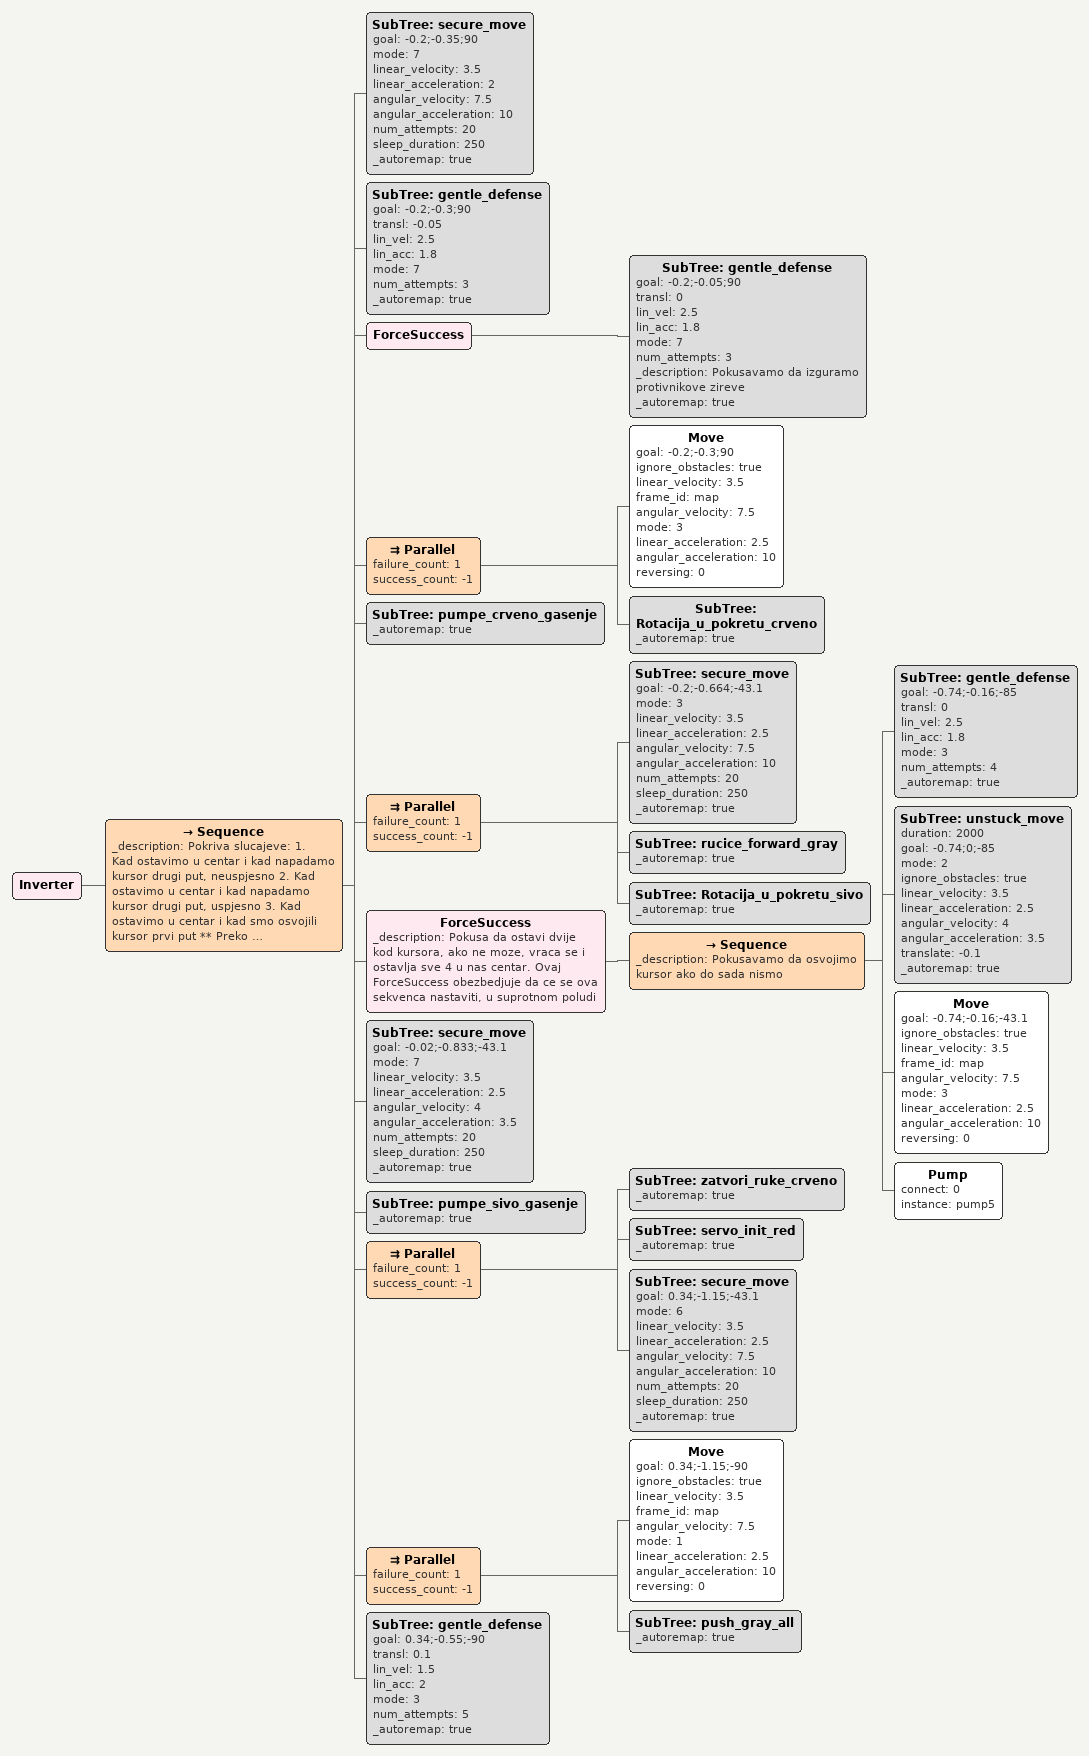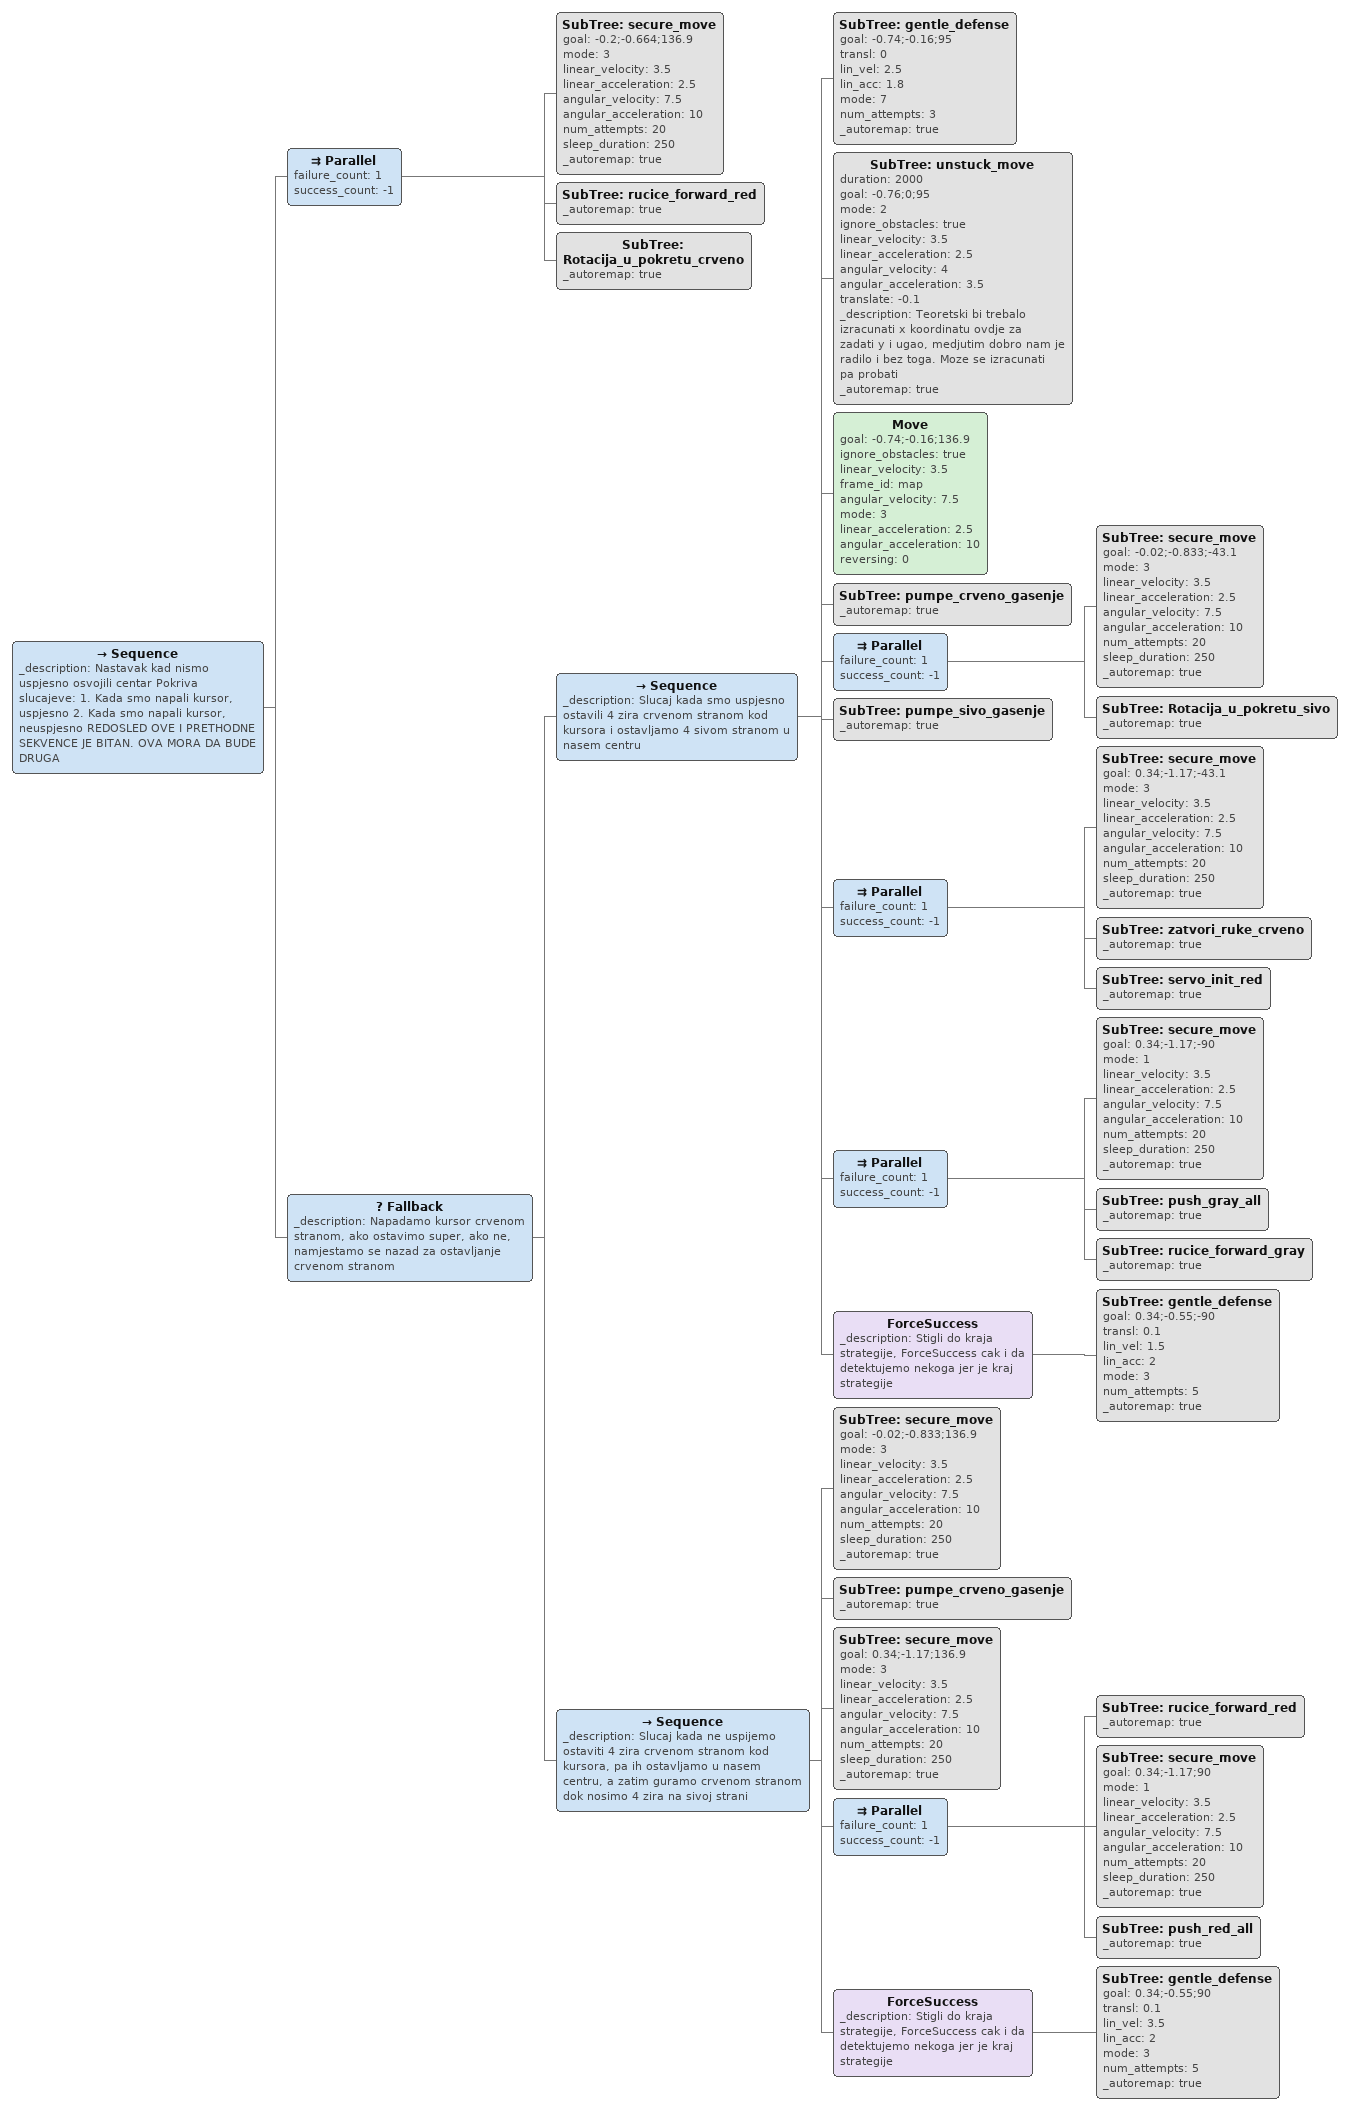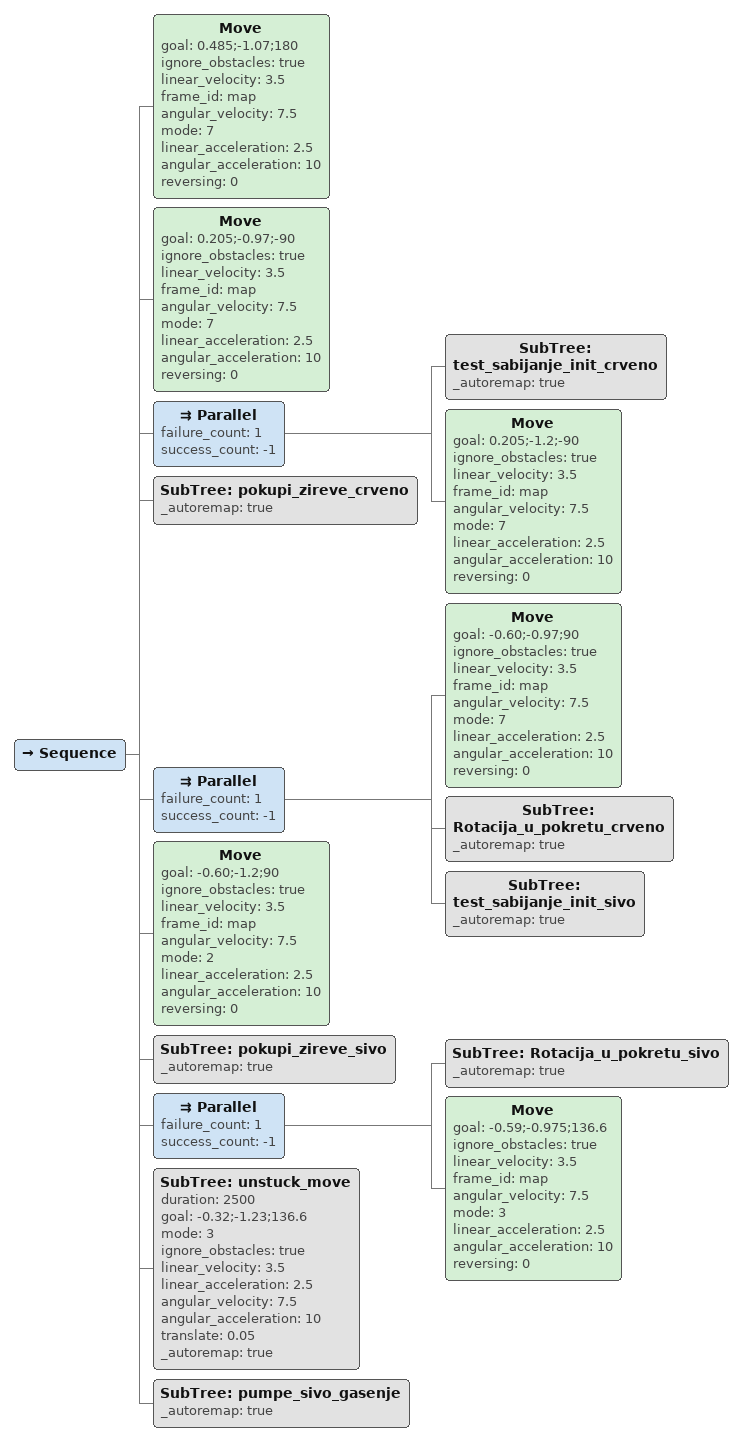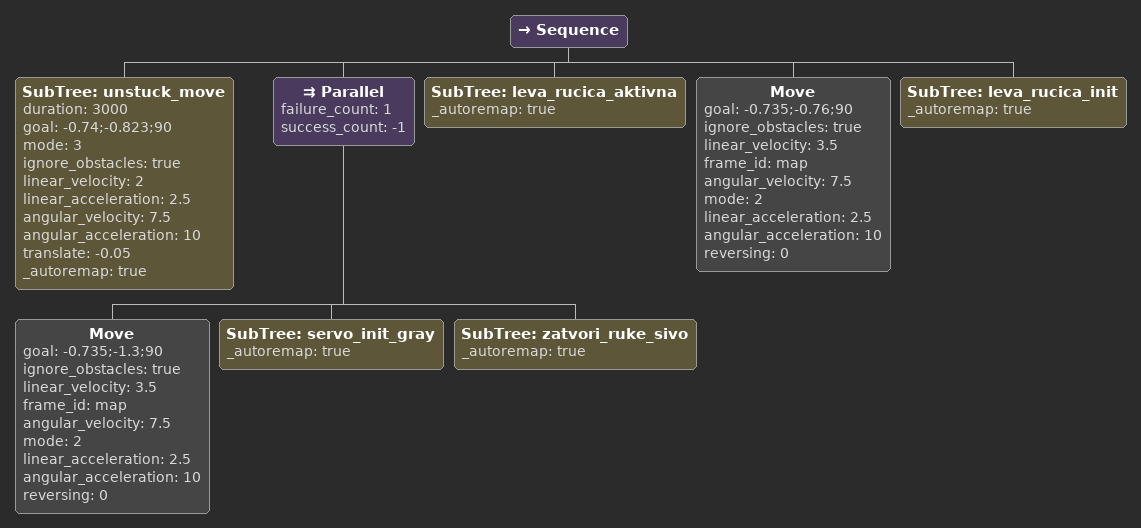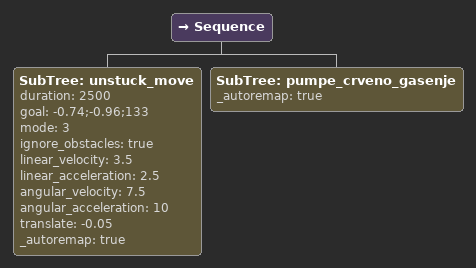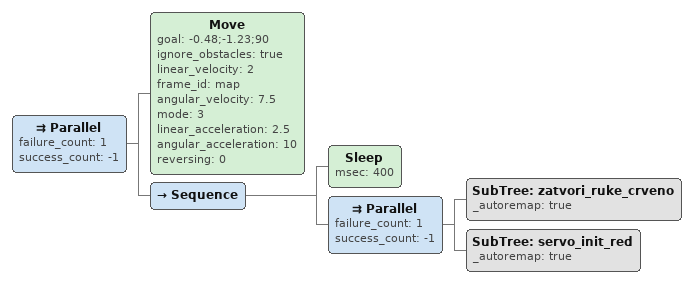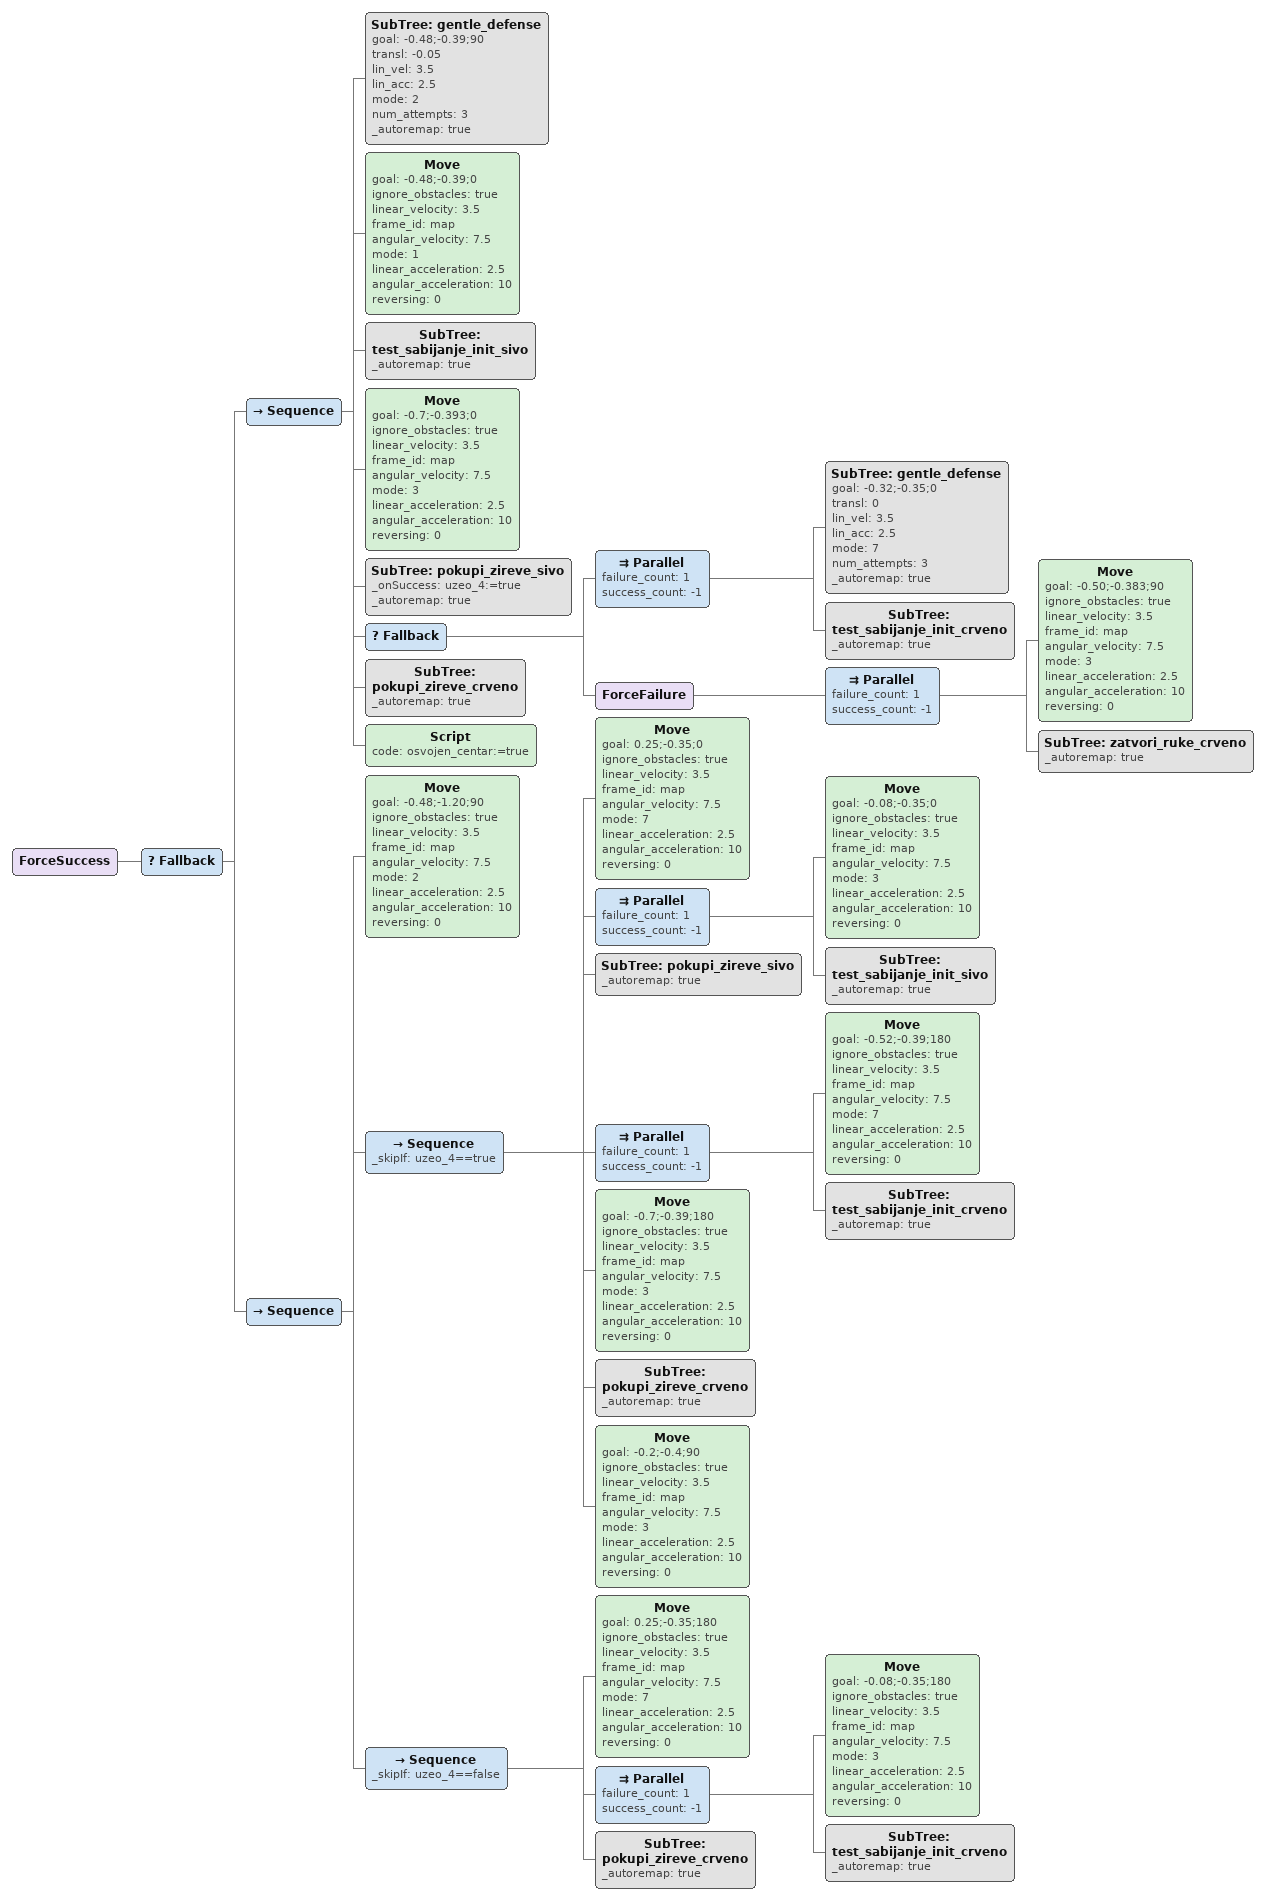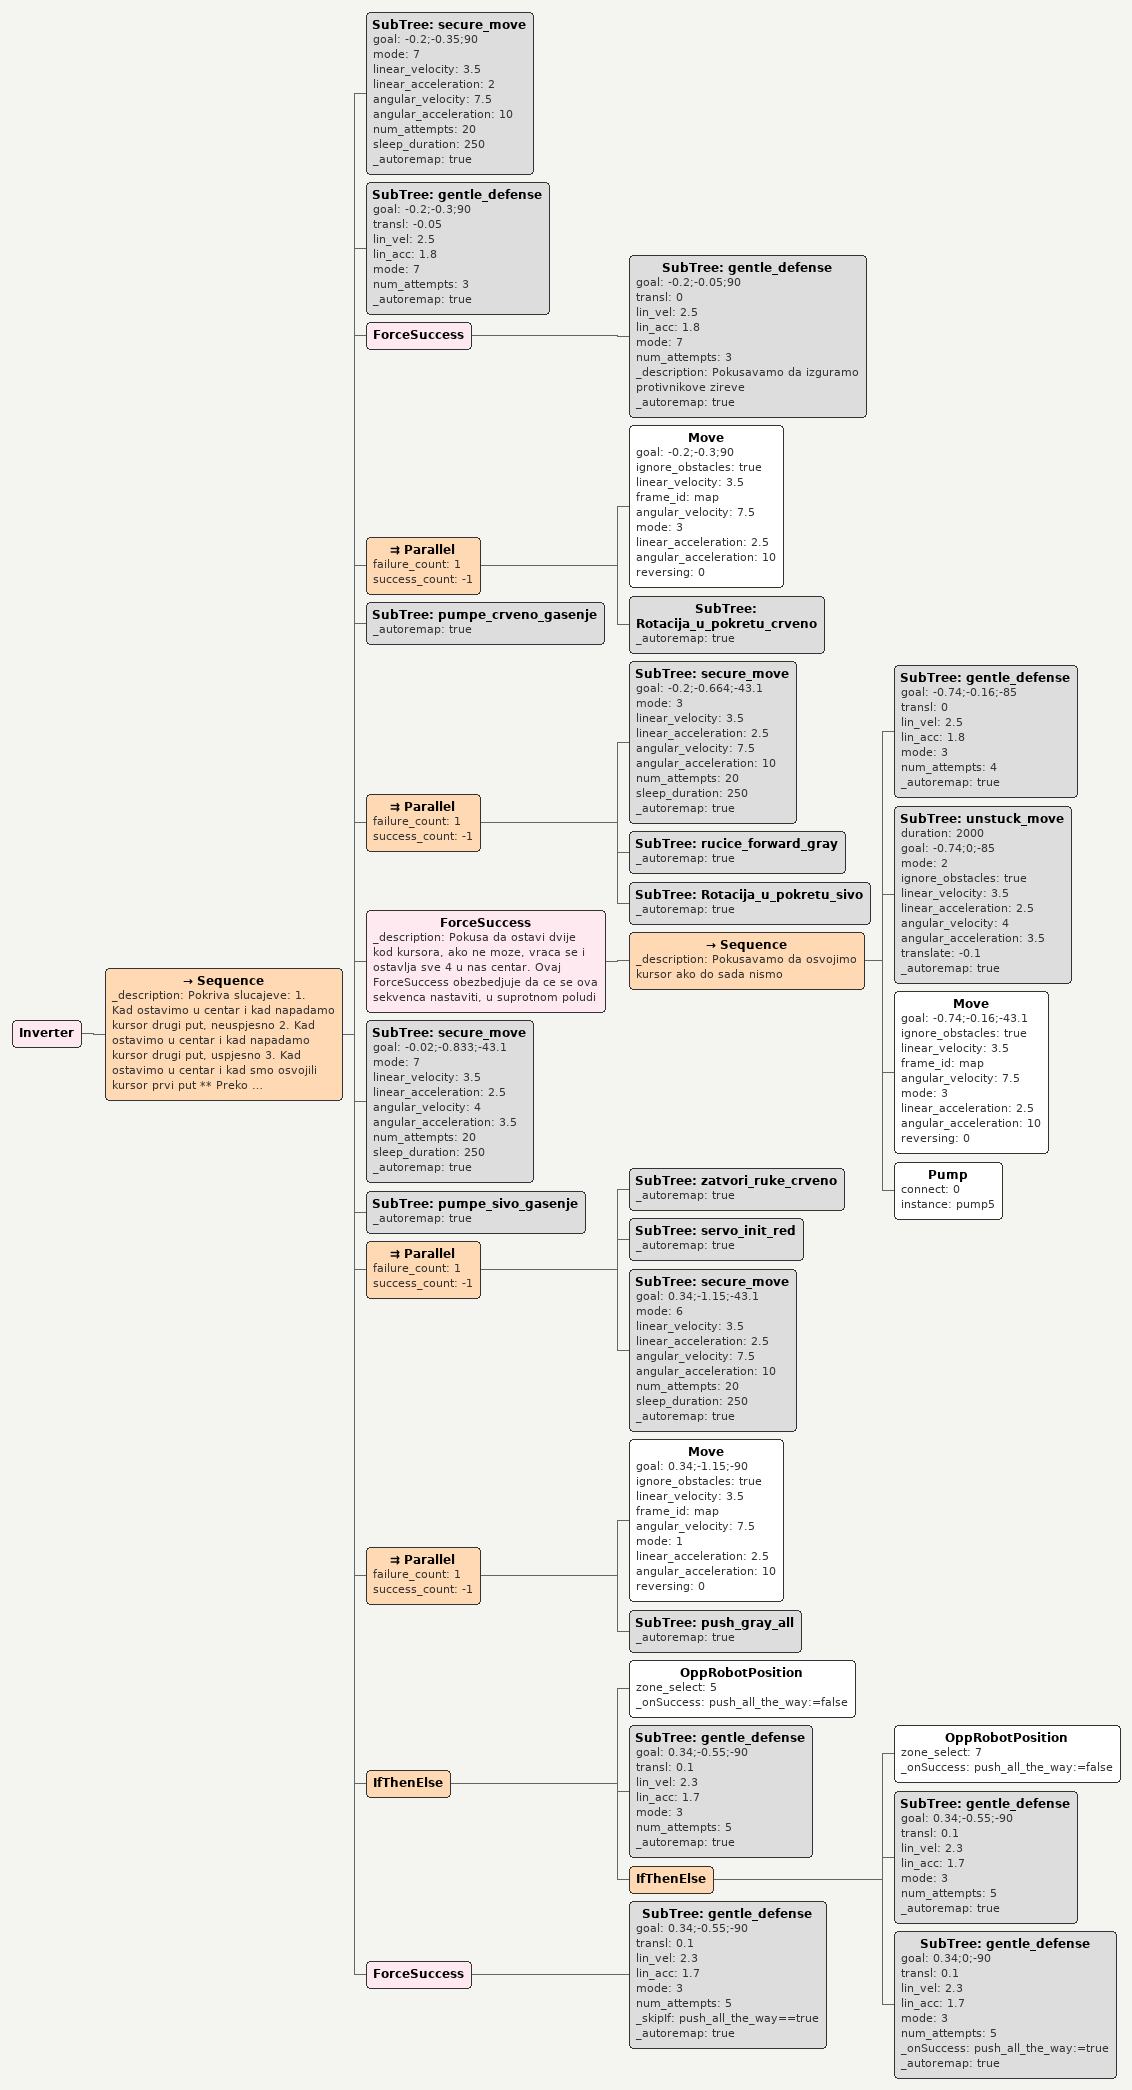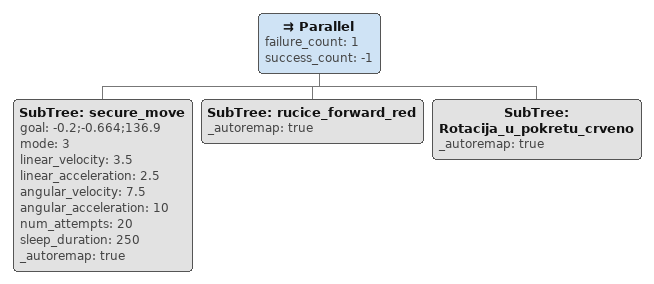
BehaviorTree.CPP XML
<Inverter>
            <Sequence _description="Pokriva slucajeve:
1. Kad ostavimo u centar i kad napadamo kursor drugi put, neuspjesno
2. Kad ostavimo u centar i kad napadamo kursor drugi put, uspjesno
3. Kad ostavimo u centar i kad smo osvojili kursor prvi put
** Preko gentle_defence se prebacujemo na slucajeve kad nismo ostavili u centar">
              <SubTree ID="secure_move" goal="-0.2;-0.35;90" mode="7" linear_velocity="3.5" linear_acceleration="2" angular_velocity="7.5" angular_acceleration="10" num_attempts="20" sleep_duration="250" _autoremap="true"/>
              <SubTree ID="gentle_defense" goal="-0.2;-0.3;90" transl="-0.05" lin_vel="2.5" lin_acc="1.8" mode="7" num_attempts="3" _autoremap="true"/>
              <ForceSuccess>
                <SubTree ID="gentle_defense" goal="-0.2;-0.05;90" transl="0" lin_vel="2.5" lin_acc="1.8" mode="7" num_attempts="3" _description="Pokusavamo da izguramo protivnikove zireve" _autoremap="true"/>
              </ForceSuccess>
              <Parallel failure_count="1" success_count="-1">
                <Move goal="-0.2;-0.3;90" ignore_obstacles="true" linear_velocity="3.5" frame_id="map" angular_velocity="7.5" mode="3" linear_acceleration="2.5" angular_acceleration="10" reversing="0"/>
                <SubTree ID="Rotacija_u_pokretu_crveno" _autoremap="true"/>
              </Parallel>
              <SubTree ID="pumpe_crveno_gasenje" _autoremap="true"/>
              <Parallel failure_count="1" success_count="-1">
                <SubTree ID="secure_move" goal="-0.2;-0.664;-43.1" mode="3" linear_velocity="3.5" linear_acceleration="2.5" angular_velocity="7.5" angular_acceleration="10" num_attempts="20" sleep_duration="250" _autoremap="true"/>
                <SubTree ID="rucice_forward_gray" _autoremap="true"/>
                <SubTree ID="Rotacija_u_pokretu_sivo" _autoremap="true"/>
              </Parallel>
              <ForceSuccess _description="Pokusa da ostavi dvije kod kursora, ako ne moze, vraca se i ostavlja sve 4 u nas centar. Ovaj ForceSuccess obezbedjuje da ce se ova sekvenca nastaviti, u suprotnom poludi">
                <Sequence _description="Pokusavamo da osvojimo kursor ako do sada nismo">
                  <SubTree ID="gentle_defense" goal="-0.74;-0.16;-85" transl="0" lin_vel="2.5" lin_acc="1.8" mode="3" num_attempts="4" _autoremap="true"/>
                  <SubTree ID="unstuck_move" duration="2000" goal="-0.74;0;-85" mode="2" ignore_obstacles="true" linear_velocity="3.5" linear_acceleration="2.5" angular_velocity="4" angular_acceleration="3.5" translate="-0.1" _autoremap="true"/>
                  <Move goal="-0.74;-0.16;-43.1" ignore_obstacles="true" linear_velocity="3.5" frame_id="map" angular_velocity="7.5" mode="3" linear_acceleration="2.5" angular_acceleration="10" reversing="0"/>
                  <Pump connect="0" instance="pump5"/>
                </Sequence>
              </ForceSuccess>
              <SubTree ID="secure_move" goal="-0.02;-0.833;-43.1" mode="7" linear_velocity="3.5" linear_acceleration="2.5" angular_velocity="4" angular_acceleration="3.5" num_attempts="20" sleep_duration="250" _autoremap="true"/>
              <SubTree ID="pumpe_sivo_gasenje" _autoremap="true"/>
              <Parallel failure_count="1" success_count="-1">
                <SubTree ID="zatvori_ruke_crveno" _autoremap="true"/>
                <SubTree ID="servo_init_red" _autoremap="true"/>
                <SubTree ID="secure_move" goal="0.34;-1.15;-43.1" mode="6" linear_velocity="3.5" linear_acceleration="2.5" angular_velocity="7.5" angular_acceleration="10" num_attempts="20" sleep_duration="250" _autoremap="true"/>
              </Parallel>
              <Parallel failure_count="1" success_count="-1">
                <Move goal="0.34;-1.15;-90" ignore_obstacles="true" linear_velocity="3.5" frame_id="map" angular_velocity="7.5" mode="1" linear_acceleration="2.5" angular_acceleration="10" reversing="0"/>
                <SubTree ID="push_gray_all" _autoremap="true"/>
              </Parallel>
              <SubTree ID="gentle_defense" goal="0.34;-0.55;-90" transl="0.1" lin_vel="1.5" lin_acc="2" mode="3" num_attempts="5" _autoremap="true"/>
            </Sequence>
          </Inverter>

<Sequence _description="Nastavak kad nismo uspjesno osvojili centar

Pokriva slucajeve:
1. Kada smo napali kursor, uspjesno
2. Kada smo napali kursor, neuspjesno

REDOSLED OVE I PRETHODNE SEKVENCE JE BITAN. OVA MORA DA BUDE DRUGA">
            <Parallel failure_count="1" success_count="-1">
              <SubTree ID="secure_move" goal="-0.2;-0.664;136.9" mode="3" linear_velocity="3.5" linear_acceleration="2.5" angular_velocity="7.5" angular_acceleration="10" num_attempts="20" sleep_duration="250" _autoremap="true"/>
              <SubTree ID="rucice_forward_red" _autoremap="true"/>
              <SubTree ID="Rotacija_u_pokretu_crveno" _autoremap="true"/>
            </Parallel>
            <Fallback _description="Napadamo kursor crvenom stranom, ako ostavimo super, ako ne, namjestamo se nazad za ostavljanje crvenom stranom">
              <Sequence _description="Slucaj kada smo uspjesno ostavili 4 zira crvenom stranom kod kursora i ostavljamo 4 sivom stranom u nasem centru">
                <SubTree ID="gentle_defense" goal="-0.74;-0.16;95" transl="0" lin_vel="2.5" lin_acc="1.8" mode="7" num_attempts="3" _autoremap="true"/>
                <SubTree ID="unstuck_move" duration="2000" goal="-0.76;0;95" mode="2" ignore_obstacles="true" linear_velocity="3.5" linear_acceleration="2.5" angular_velocity="4" angular_acceleration="3.5" translate="-0.1" _description="Teoretski bi trebalo izracunati x koordinatu ovdje za zadati y i ugao, medjutim dobro nam je radilo i bez toga. Moze se izracunati pa probati" _autoremap="true"/>
                <Move goal="-0.74;-0.16;136.9" ignore_obstacles="true" linear_velocity="3.5" frame_id="map" angular_velocity="7.5" mode="3" linear_acceleration="2.5" angular_acceleration="10" reversing="0"/>
                <SubTree ID="pumpe_crveno_gasenje" _autoremap="true"/>
                <Parallel failure_count="1" success_count="-1">
                  <SubTree ID="secure_move" goal="-0.02;-0.833;-43.1" mode="3" linear_velocity="3.5" linear_acceleration="2.5" angular_velocity="7.5" angular_acceleration="10" num_attempts="20" sleep_duration="250" _autoremap="true"/>
                  <SubTree ID="Rotacija_u_pokretu_sivo" _autoremap="true"/>
                </Parallel>
                <SubTree ID="pumpe_sivo_gasenje" _autoremap="true"/>
                <Parallel failure_count="1" success_count="-1">
                  <SubTree ID="secure_move" goal="0.34;-1.17;-43.1" mode="3" linear_velocity="3.5" linear_acceleration="2.5" angular_velocity="7.5" angular_acceleration="10" num_attempts="20" sleep_duration="250" _autoremap="true"/>
                  <SubTree ID="zatvori_ruke_crveno" _autoremap="true"/>
                  <SubTree ID="servo_init_red" _autoremap="true"/>
                </Parallel>
                <Parallel failure_count="1" success_count="-1">
                  <SubTree ID="secure_move" goal="0.34;-1.17;-90" mode="1" linear_velocity="3.5" linear_acceleration="2.5" angular_velocity="7.5" angular_acceleration="10" num_attempts="20" sleep_duration="250" _autoremap="true"/>
                  <SubTree ID="push_gray_all" _autoremap="true"/>
                  <SubTree ID="rucice_forward_gray" _autoremap="true"/>
                </Parallel>
                <ForceSuccess _description="Stigli do kraja strategije, ForceSuccess cak i da detektujemo nekoga jer je kraj strategije">
                  <SubTree ID="gentle_defense" goal="0.34;-0.55;-90" transl="0.1" lin_vel="1.5" lin_acc="2" mode="3" num_attempts="5" _autoremap="true"/>
                </ForceSuccess>
              </Sequence>
              <Sequence _description="Slucaj kada ne uspijemo ostaviti 4 zira crvenom stranom kod kursora, pa ih ostavljamo u nasem centru, a zatim guramo crvenom stranom dok nosimo 4 zira na sivoj strani">
                <SubTree ID="secure_move" goal="-0.02;-0.833;136.9" mode="3" linear_velocity="3.5" linear_acceleration="2.5" angular_velocity="7.5" angular_acceleration="10" num_attempts="20" sleep_duration="250" _autoremap="true"/>
                <SubTree ID="pumpe_crveno_gasenje" _autoremap="true"/>
                <SubTree ID="secure_move" goal="0.34;-1.17;136.9" mode="3" linear_velocity="3.5" linear_acceleration="2.5" angular_velocity="7.5" angular_acceleration="10" num_attempts="20" sleep_duration="250" _autoremap="true"/>
                <Parallel failure_count="1" success_count="-1">
                  <SubTree ID="rucice_forward_red" _autoremap="true"/>
                  <SubTree ID="secure_move" goal="0.34;-1.17;90" mode="1" linear_velocity="3.5" linear_acceleration="2.5" angular_velocity="7.5" angular_acceleration="10" num_attempts="20" sleep_duration="250" _autoremap="true"/>
                  <SubTree ID="push_red_all" _autoremap="true"/>
                </Parallel>
                <ForceSuccess _description="Stigli do kraja strategije, ForceSuccess cak i da detektujemo nekoga jer je kraj strategije">
                  <SubTree ID="gentle_defense" goal="0.34;-0.55;90" transl="0.1" lin_vel="3.5" lin_acc="2" mode="3" num_attempts="5" _autoremap="true"/>
                </ForceSuccess>
              </Sequence>
            </Fallback>
          </Sequence>

<Sequence>
  <Move goal="0.485;-1.07;180" ignore_obstacles="true" linear_velocity="3.5" frame_id="map" angular_velocity="7.5" mode="7" linear_acceleration="2.5" angular_acceleration="10" reversing="0"/>
  <Move goal="0.205;-0.97;-90" ignore_obstacles="true" linear_velocity="3.5" frame_id="map" angular_velocity="7.5" mode="7" linear_acceleration="2.5" angular_acceleration="10" reversing="0"/>
  <Parallel failure_count="1" success_count="-1">
    <SubTree ID="test_sabijanje_init_crveno" _autoremap="true"/>
    <Move goal="0.205;-1.2;-90" ignore_obstacles="true" linear_velocity="3.5" frame_id="map" angular_velocity="7.5" mode="7" linear_acceleration="2.5" angular_acceleration="10" reversing="0"/>
  </Parallel>
  <SubTree ID="pokupi_zireve_crveno" _autoremap="true"/>
  <Parallel failure_count="1" success_count="-1">
    <Move goal="-0.60;-0.97;90" ignore_obstacles="true" linear_velocity="3.5" frame_id="map" angular_velocity="7.5" mode="7" linear_acceleration="2.5" angular_acceleration="10" reversing="0"/>
    <SubTree ID="Rotacija_u_pokretu_crveno" _autoremap="true"/>
    <SubTree ID="test_sabijanje_init_sivo" _autoremap="true"/>
  </Parallel>
  <Move goal="-0.60;-1.2;90" ignore_obstacles="true" linear_velocity="3.5" frame_id="map" angular_velocity="7.5" mode="2" linear_acceleration="2.5" angular_acceleration="10" reversing="0"/>
  <SubTree ID="pokupi_zireve_sivo" _autoremap="true"/>
  <Parallel failure_count="1" success_count="-1">
    <SubTree ID="Rotacija_u_pokretu_sivo" _autoremap="true"/>
    <Move goal="-0.59;-0.975;136.6" ignore_obstacles="true" linear_velocity="3.5" frame_id="map" angular_velocity="7.5" mode="3" linear_acceleration="2.5" angular_acceleration="10" reversing="0"/>
  </Parallel>
  <SubTree ID="unstuck_move" duration="2500" goal="-0.32;-1.23;136.6" mode="3" ignore_obstacles="true" linear_velocity="3.5" linear_acceleration="2.5" angular_velocity="7.5" angular_acceleration="10" translate="0.05" _autoremap="true"/>
  <SubTree ID="pumpe_sivo_gasenje" _autoremap="true"/>
</Sequence>

<Sequence>
  <SubTree ID="unstuck_move" duration="3000" goal="-0.74;-0.823;90" mode="3" ignore_obstacles="true" linear_velocity="2" linear_acceleration="2.5" angular_velocity="7.5" angular_acceleration="10" translate="-0.05" _autoremap="true"/>
  <Parallel failure_count="1" success_count="-1">
    <Move goal="-0.735;-1.3;90" ignore_obstacles="true" linear_velocity="3.5" frame_id="map" angular_velocity="7.5" mode="2" linear_acceleration="2.5" angular_acceleration="10" reversing="0"/>
    <SubTree ID="servo_init_gray" _autoremap="true"/>
    <SubTree ID="zatvori_ruke_sivo" _autoremap="true"/>
  </Parallel>
  <SubTree ID="leva_rucica_aktivna" _autoremap="true"/>
  <Move goal="-0.735;-0.76;90" ignore_obstacles="true" linear_velocity="3.5" frame_id="map" angular_velocity="7.5" mode="2" linear_acceleration="2.5" angular_acceleration="10" reversing="0"/>
  <SubTree ID="leva_rucica_init" _autoremap="true"/>
</Sequence>

<Sequence>
  <SubTree ID="unstuck_move" duration="2500" goal="-0.74;-0.96;133" mode="3" ignore_obstacles="true" linear_velocity="3.5" linear_acceleration="2.5" angular_velocity="7.5" angular_acceleration="10" translate="-0.05" _autoremap="true"/>
  <SubTree ID="pumpe_crveno_gasenje" _autoremap="true"/>
</Sequence>

<Parallel failure_count="1" success_count="-1">
  <Move goal="-0.48;-1.23;90" ignore_obstacles="true" linear_velocity="2" frame_id="map" angular_velocity="7.5" mode="3" linear_acceleration="2.5" angular_acceleration="10" reversing="0"/>
  <Sequence>
    <Sleep msec="400"/>
    <Parallel failure_count="1" success_count="-1">
      <SubTree ID="zatvori_ruke_crveno" _autoremap="true"/>
      <SubTree ID="servo_init_red" _autoremap="true"/>
    </Parallel>
  </Sequence>
</Parallel>

<ForceSuccess>
  <Fallback>
    <Sequence>
      <SubTree ID="gentle_defense" goal="-0.48;-0.39;90" transl="-0.05" lin_vel="3.5" lin_acc="2.5" mode="2" num_attempts="3" _autoremap="true"/>
      <Move goal="-0.48;-0.39;0" ignore_obstacles="true" linear_velocity="3.5" frame_id="map" angular_velocity="7.5" mode="1" linear_acceleration="2.5" angular_acceleration="10" reversing="0"/>
      <SubTree ID="test_sabijanje_init_sivo" _autoremap="true"/>
      <Move goal="-0.7;-0.393;0" ignore_obstacles="true" linear_velocity="3.5" frame_id="map" angular_velocity="7.5" mode="3" linear_acceleration="2.5" angular_acceleration="10" reversing="0"/>
      <SubTree ID="pokupi_zireve_sivo" _onSuccess="uzeo_4:=true" _autoremap="true"/>
      <Fallback>
        <Parallel failure_count="1" success_count="-1">
          <SubTree ID="gentle_defense" goal="-0.32;-0.35;0" transl="0" lin_vel="3.5" lin_acc="2.5" mode="7" num_attempts="3" _autoremap="true"/>
          <SubTree ID="test_sabijanje_init_crveno" _autoremap="true"/>
        </Parallel>
        <ForceFailure>
          <Parallel failure_count="1" success_count="-1">
            <Move goal="-0.50;-0.383;90" ignore_obstacles="true" linear_velocity="3.5" frame_id="map" angular_velocity="7.5" mode="3" linear_acceleration="2.5" angular_acceleration="10" reversing="0"/>
            <SubTree ID="zatvori_ruke_crveno" _autoremap="true"/>
          </Parallel>
        </ForceFailure>
      </Fallback>
      <SubTree ID="pokupi_zireve_crveno" _autoremap="true"/>
      <Script code="osvojen_centar:=true"/>
    </Sequence>
    <Sequence>
      <Move goal="-0.48;-1.20;90" ignore_obstacles="true" linear_velocity="3.5" frame_id="map" angular_velocity="7.5" mode="2" linear_acceleration="2.5" angular_acceleration="10" reversing="0"/>
      <Sequence _skipIf="uzeo_4==true">
        <Move goal="0.25;-0.35;0" ignore_obstacles="true" linear_velocity="3.5" frame_id="map" angular_velocity="7.5" mode="7" linear_acceleration="2.5" angular_acceleration="10" reversing="0"/>
        <Parallel failure_count="1" success_count="-1">
          <Move goal="-0.08;-0.35;0" ignore_obstacles="true" linear_velocity="3.5" frame_id="map" angular_velocity="7.5" mode="3" linear_acceleration="2.5" angular_acceleration="10" reversing="0"/>
          <SubTree ID="test_sabijanje_init_sivo" _autoremap="true"/>
        </Parallel>
        <SubTree ID="pokupi_zireve_sivo" _autoremap="true"/>
        <Parallel failure_count="1" success_count="-1">
          <Move goal="-0.52;-0.39;180" ignore_obstacles="true" linear_velocity="3.5" frame_id="map" angular_velocity="7.5" mode="7" linear_acceleration="2.5" angular_acceleration="10" reversing="0"/>
          <SubTree ID="test_sabijanje_init_crveno" _autoremap="true"/>
        </Parallel>
        <Move goal="-0.7;-0.39;180" ignore_obstacles="true" linear_velocity="3.5" frame_id="map" angular_velocity="7.5" mode="3" linear_acceleration="2.5" angular_acceleration="10" reversing="0"/>
        <SubTree ID="pokupi_zireve_crveno" _autoremap="true"/>
        <Move goal="-0.2;-0.4;90" ignore_obstacles="true" linear_velocity="3.5" frame_id="map" angular_velocity="7.5" mode="3" linear_acceleration="2.5" angular_acceleration="10" reversing="0"/>
      </Sequence>
      <Sequence _skipIf="uzeo_4==false">
        <Move goal="0.25;-0.35;180" ignore_obstacles="true" linear_velocity="3.5" frame_id="map" angular_velocity="7.5" mode="7" linear_acceleration="2.5" angular_acceleration="10" reversing="0"/>
        <Parallel failure_count="1" success_count="-1">
          <Move goal="-0.08;-0.35;180" ignore_obstacles="true" linear_velocity="3.5" frame_id="map" angular_velocity="7.5" mode="3" linear_acceleration="2.5" angular_acceleration="10" reversing="0"/>
          <SubTree ID="test_sabijanje_init_crveno" _autoremap="true"/>
        </Parallel>
        <SubTree ID="pokupi_zireve_crveno" _autoremap="true"/>
      </Sequence>
    </Sequence>
  </Fallback>
</ForceSuccess>

<Inverter>
            <Sequence _description="Pokriva slucajeve:
1. Kad ostavimo u centar i kad napadamo kursor drugi put, neuspjesno
2. Kad ostavimo u centar i kad napadamo kursor drugi put, uspjesno
3. Kad ostavimo u centar i kad smo osvojili kursor prvi put
** Preko gentle_defence se prebacujemo na slucajeve kad nismo ostavili u centar">
              <SubTree ID="secure_move" goal="-0.2;-0.35;90" mode="7" linear_velocity="3.5" linear_acceleration="2" angular_velocity="7.5" angular_acceleration="10" num_attempts="20" sleep_duration="250" _autoremap="true"/>
              <SubTree ID="gentle_defense" goal="-0.2;-0.3;90" transl="-0.05" lin_vel="2.5" lin_acc="1.8" mode="7" num_attempts="3" _autoremap="true"/>
              <ForceSuccess>
                <SubTree ID="gentle_defense" goal="-0.2;-0.05;90" transl="0" lin_vel="2.5" lin_acc="1.8" mode="7" num_attempts="3" _description="Pokusavamo da izguramo protivnikove zireve" _autoremap="true"/>
              </ForceSuccess>
              <Parallel failure_count="1" success_count="-1">
                <Move goal="-0.2;-0.3;90" ignore_obstacles="true" linear_velocity="3.5" frame_id="map" angular_velocity="7.5" mode="3" linear_acceleration="2.5" angular_acceleration="10" reversing="0"/>
                <SubTree ID="Rotacija_u_pokretu_crveno" _autoremap="true"/>
              </Parallel>
              <SubTree ID="pumpe_crveno_gasenje" _autoremap="true"/>
              <Parallel failure_count="1" success_count="-1">
                <SubTree ID="secure_move" goal="-0.2;-0.664;-43.1" mode="3" linear_velocity="3.5" linear_acceleration="2.5" angular_velocity="7.5" angular_acceleration="10" num_attempts="20" sleep_duration="250" _autoremap="true"/>
                <SubTree ID="rucice_forward_gray" _autoremap="true"/>
                <SubTree ID="Rotacija_u_pokretu_sivo" _autoremap="true"/>
              </Parallel>
              <ForceSuccess _description="Pokusa da ostavi dvije kod kursora, ako ne moze, vraca se i ostavlja sve 4 u nas centar. Ovaj ForceSuccess obezbedjuje da ce se ova sekvenca nastaviti, u suprotnom poludi">
                <Sequence _description="Pokusavamo da osvojimo kursor ako do sada nismo">
                  <SubTree ID="gentle_defense" goal="-0.74;-0.16;-85" transl="0" lin_vel="2.5" lin_acc="1.8" mode="3" num_attempts="4" _autoremap="true"/>
                  <SubTree ID="unstuck_move" duration="2000" goal="-0.74;0;-85" mode="2" ignore_obstacles="true" linear_velocity="3.5" linear_acceleration="2.5" angular_velocity="4" angular_acceleration="3.5" translate="-0.1" _autoremap="true"/>
                  <Move goal="-0.74;-0.16;-43.1" ignore_obstacles="true" linear_velocity="3.5" frame_id="map" angular_velocity="7.5" mode="3" linear_acceleration="2.5" angular_acceleration="10" reversing="0"/>
                  <Pump connect="0" instance="pump5"/>
                </Sequence>
              </ForceSuccess>
              <SubTree ID="secure_move" goal="-0.02;-0.833;-43.1" mode="7" linear_velocity="3.5" linear_acceleration="2.5" angular_velocity="4" angular_acceleration="3.5" num_attempts="20" sleep_duration="250" _autoremap="true"/>
              <SubTree ID="pumpe_sivo_gasenje" _autoremap="true"/>
              <Parallel failure_count="1" success_count="-1">
                <SubTree ID="zatvori_ruke_crveno" _autoremap="true"/>
                <SubTree ID="servo_init_red" _autoremap="true"/>
                <SubTree ID="secure_move" goal="0.34;-1.15;-43.1" mode="6" linear_velocity="3.5" linear_acceleration="2.5" angular_velocity="7.5" angular_acceleration="10" num_attempts="20" sleep_duration="250" _autoremap="true"/>
              </Parallel>
              <Parallel failure_count="1" success_count="-1">
                <Move goal="0.34;-1.15;-90" ignore_obstacles="true" linear_velocity="3.5" frame_id="map" angular_velocity="7.5" mode="1" linear_acceleration="2.5" angular_acceleration="10" reversing="0"/>
                <SubTree ID="push_gray_all" _autoremap="true"/>
              </Parallel>
              <IfThenElse>
                <OppRobotPosition zone_select="5" _onSuccess="push_all_the_way:=false"/>
                <SubTree ID="gentle_defense" goal="0.34;-0.55;-90" transl="0.1" lin_vel="2.3" lin_acc="1.7" mode="3" num_attempts="5" _autoremap="true"/>
                <IfThenElse>
                  <OppRobotPosition zone_select="7" _onSuccess="push_all_the_way:=false"/>
                  <SubTree ID="gentle_defense" goal="0.34;-0.55;-90" transl="0.1" lin_vel="2.3" lin_acc="1.7" mode="3" num_attempts="5" _autoremap="true"/>
                  <SubTree ID="gentle_defense" goal="0.34;0;-90" transl="0.1" lin_vel="2.3" lin_acc="1.7" mode="3" num_attempts="5" _onSuccess="push_all_the_way:=true" _autoremap="true"/>
                </IfThenElse>
              </IfThenElse>
              <ForceSuccess>
                <SubTree ID="gentle_defense" goal="0.34;-0.55;-90" transl="0.1" lin_vel="2.3" lin_acc="1.7" mode="3" num_attempts="5" _skipIf="push_all_the_way==true" _autoremap="true"/>
              </ForceSuccess>
            </Sequence>
          </Inverter>

<Parallel failure_count="1" success_count="-1">
  <SubTree ID="secure_move" goal="-0.2;-0.664;136.9" mode="3" linear_velocity="3.5" linear_acceleration="2.5" angular_velocity="7.5" angular_acceleration="10" num_attempts="20" sleep_duration="250" _autoremap="true"/>
  <SubTree ID="rucice_forward_red" _autoremap="true"/>
  <SubTree ID="Rotacija_u_pokretu_crveno" _autoremap="true"/>
</Parallel>
